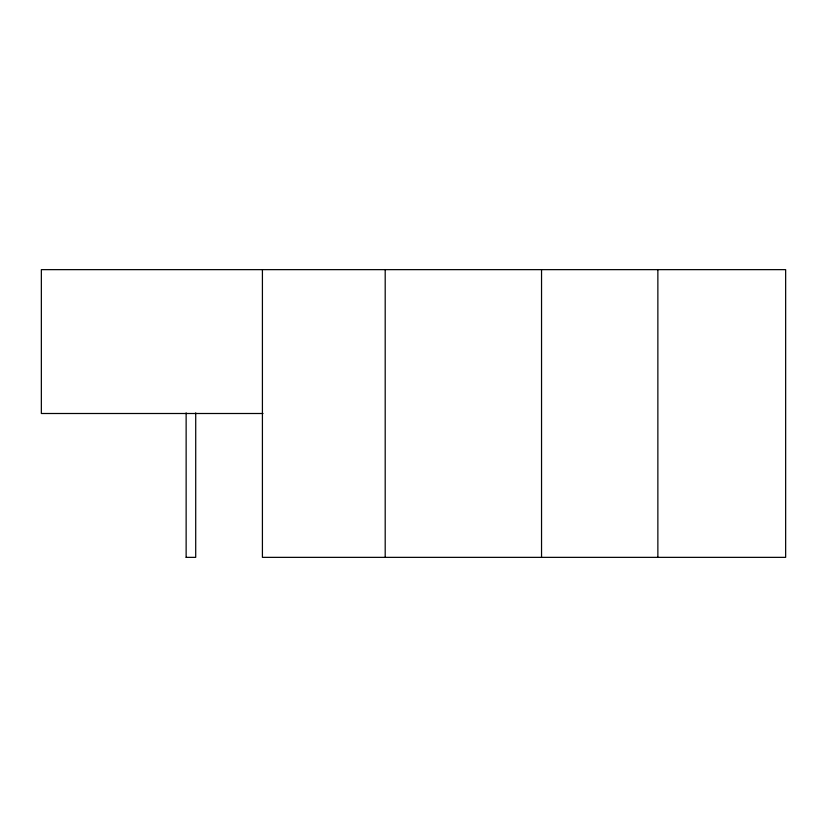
<?xml version="1.0" encoding="UTF-8"?>
<svg xmlns="http://www.w3.org/2000/svg" width="827" height="827" viewBox="0 0 827 827"><rect width="100%" height="100%" fill="white"/><g stroke="black" fill="none" stroke-linecap="round" stroke-linejoin="round"><path stroke-width="1.24" d="M263.007 413.5L41.35 413.5L41.35 269.643L785.65 269.643L785.65 557.357L262.417 557.357L262.417 269.643M186.147 557.357L195.71 557.357L195.72 412.859M657.868 269.643L657.868 557.357M541.54 269.643L541.54 557.357M385.196 269.643L385.196 557.357M186.137 412.859L186.137 557.357"/></g></svg>
